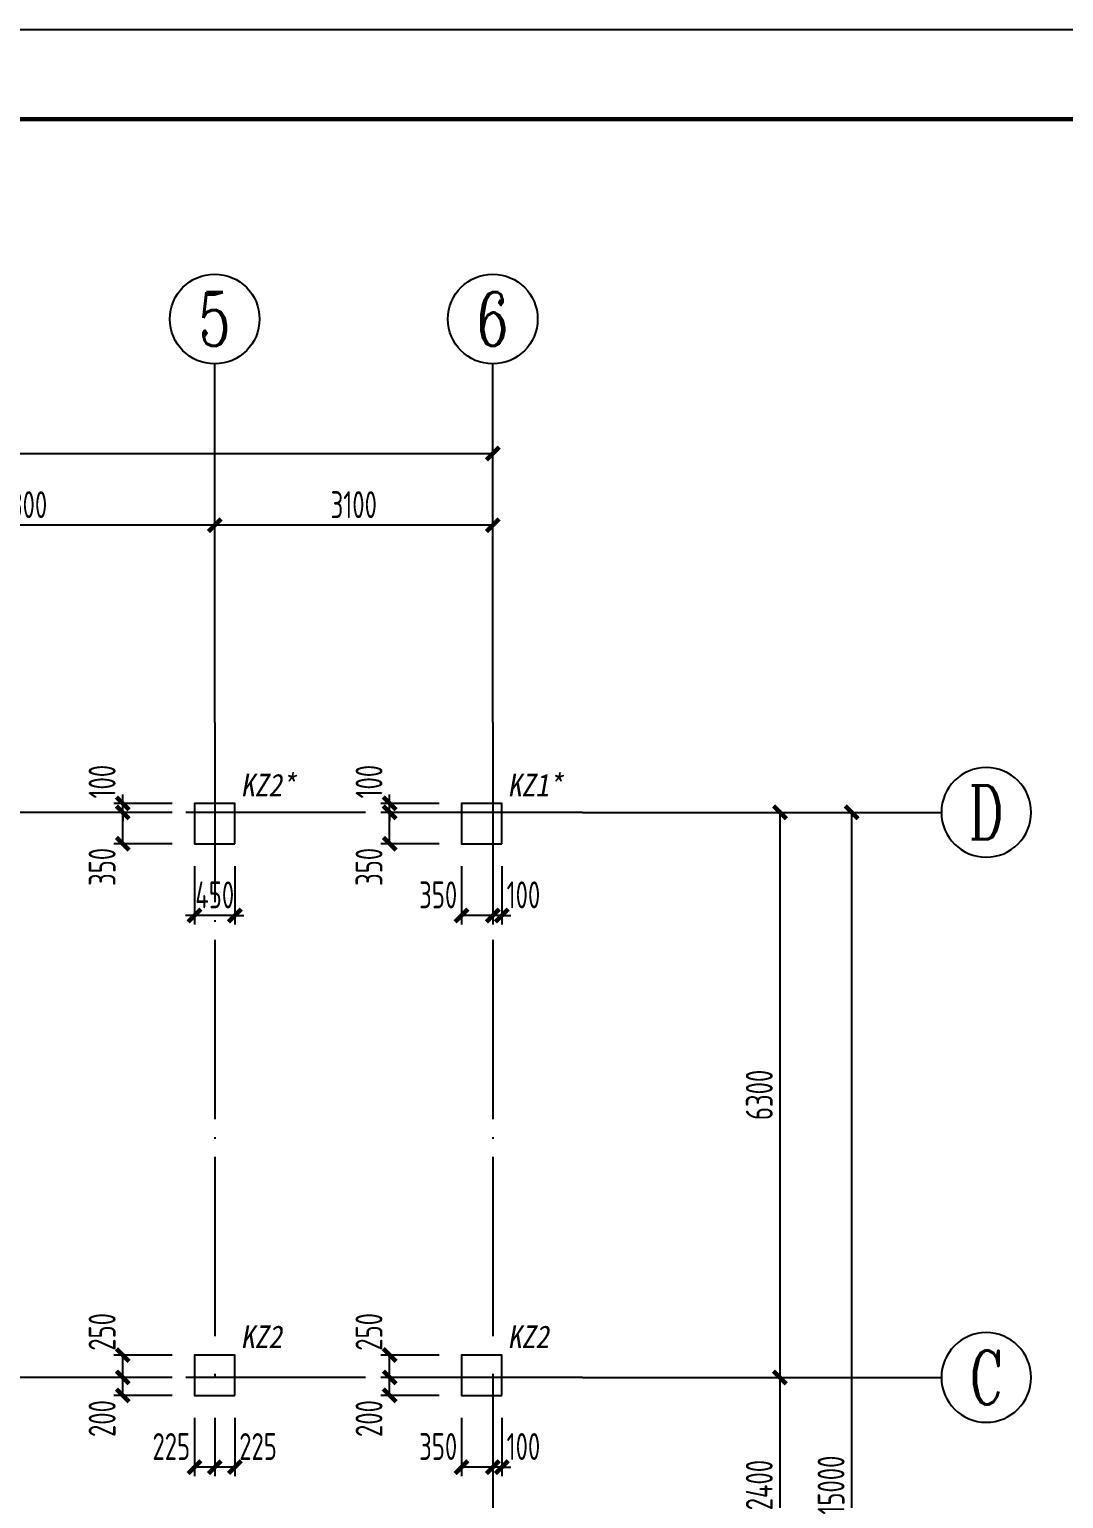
# Model space of a CAD drawing. Extents: x 9732137 to 18866768, y -962146 to 246094.
# Drawn here: x 9811733 to 9823261, y -75086 to -58706 of the extents above; entities that cross this region are included whole.
import ezdxf
from ezdxf.enums import TextEntityAlignment as Align

# ---------------------------------------------------------------- set-up
doc = ezdxf.new("R2010")
doc.units = 0
doc.header["$LTSCALE"] = 1000
doc.linetypes.add('DOTE', pattern=[2.42, 2, -0.2, 0.02, -0.2])
doc.layers.get('0').update_dxf_attribs({"linetype": 'CONTINUOUS'})
doc.layers.get('Defpoints').update_dxf_attribs({"linetype": 'CONTINUOUS'})
for name, color, linetype in [('AXIS', 1, 'DOTE'), ('AXIS_DIM', 3, 'CONTINUOUS'), ('AXIS_NUM', 7, 'CONTINUOUS'), ('BORDER', 7, 'CONTINUOUS'), ('COLU', 7, 'CONTINUOUS'), ('COLU_DIM', 3, 'CONTINUOUS'), ('TEXT', 7, 'CONTINUOUS')]:
    doc.layers.add(name, color=color, linetype=linetype)
doc.styles.add('STYLE3', font='simhei.ttf', dxfattribs={"width": 0.9})
doc.styles.add('TSSD_Axis', font='Complex.shx', dxfattribs={"width": 0.7, "bigfont": 'hztxt.shx'})
doc.styles.add('TSSD_Dimension', font='Tssdeng.shx', dxfattribs={"width": 0.7, "bigfont": 'hztxt.shx'})
doc.dimstyles.new('TSSD_100_100$0', dxfattribs={"dimtxt": 300, "dimasz": 100, "dimexe": 100, "dimexo": 250, "dimgap": 80, "dimtad": 1, "dimdec": 0, "dimzin": 0, "dimdsep": 46, "dimtxsty": 'TSSD_Dimension', "dimblk1": 'ARCHTICK', "dimblk2": 'ARCHTICK', "dimsah": 1, "dimcen": 0, "dimclrd": 3, "dimclre": 256, "dimclrt": 7, "dimadec": 1, "dimazin": 0, "dimtfac": 1, "dimtdec": 0, "dimtix": 1, "dimtmove": 2, "dimatfit": 3, "dimldrblk": 'ARCHTICK', "dimfxl": 1, "dimtolj": 1, "dimtzin": 0, "dimarcsym": 0})

# ---------------------------------------------------------------- blocks, each defined once
blk = doc.blocks.new('ts_axno')
at = {"color": 0, "linetype": 'ByBlock', "lineweight": -2}
blk.add_circle((0, 0), 0.5, dxfattribs=at)
at = {"color": 0, "linetype": 'ByBlock', "lineweight": -2, "style": 'TSSD_Axis', "width": 0.7}
blk.add_attdef('A', text='', height=0.6, dxfattribs=at).set_placement((0, 0), align=Align.MIDDLE_CENTER)
blk = doc.blocks.new('_ArchTick')
at = {"color": 0, "linetype": 'ByBlock', "const_width": 0.5}
blk.add_lwpolyline([(-0.71, -0.71), (0.71, 0.71)], dxfattribs=at)
blk = doc.blocks.new('*D275')
at = {"layer": 'AXIS_DIM', "lineweight": -2}
for p, q in [((9813799, -66185), (9813799, -64135)), ((9816899, -66185), (9816899, -64135))]:
    blk.add_line(p, q, dxfattribs=at)
at = {"layer": 'AXIS_DIM', "color": 3, "lineweight": -2}
blk.add_line((9816899, -64235), (9813799, -64235), dxfattribs=at)
at = {"layer": 'Defpoints', "color": 0}
for p in [(9813799, -64235), (9813799, -66435), (9816899, -66435)]:
    blk.add_point(p, dxfattribs=at)
at = {"layer": 'AXIS_DIM', "color": 3, "lineweight": -2, "xscale": 100, "yscale": 100, "zscale": 100, "rotation": 180}
blk.add_blockref('_ArchTick', (9813799, -64235), dxfattribs=at)
at = {"layer": 'AXIS_DIM', "color": 3, "lineweight": -2, "xscale": 100, "yscale": 100, "zscale": 100}
blk.add_blockref('_ArchTick', (9816899, -64235), dxfattribs=at)
at = {"layer": 'AXIS_DIM', "color": 7, "insert": (9815349, -64005), "char_height": 300, "attachment_point": 5, "style": 'TSSD_Dimension'}
blk.add_mtext('\\A1;3100', dxfattribs=at)
blk = doc.blocks.new('*D276')
at = {"layer": 'AXIS_DIM', "lineweight": -2}
for p, q in [((9809499, -66185), (9809499, -64135)), ((9813799, -66185), (9813799, -64135))]:
    blk.add_line(p, q, dxfattribs=at)
at = {"layer": 'AXIS_DIM', "color": 3, "lineweight": -2}
blk.add_line((9813799, -64235), (9809499, -64235), dxfattribs=at)
at = {"layer": 'Defpoints', "color": 0}
for p in [(9809499, -64235), (9809499, -66435), (9813799, -66435)]:
    blk.add_point(p, dxfattribs=at)
at = {"layer": 'AXIS_DIM', "color": 3, "lineweight": -2, "xscale": 100, "yscale": 100, "zscale": 100, "rotation": 180}
blk.add_blockref('_ArchTick', (9809499, -64235), dxfattribs=at)
at = {"layer": 'AXIS_DIM', "color": 3, "lineweight": -2, "xscale": 100, "yscale": 100, "zscale": 100}
blk.add_blockref('_ArchTick', (9813799, -64235), dxfattribs=at)
at = {"layer": 'AXIS_DIM', "color": 7, "insert": (9811649, -64005), "char_height": 300, "attachment_point": 5, "style": 'TSSD_Dimension'}
blk.add_mtext('\\A1;4300', dxfattribs=at)
blk = doc.blocks.new('*D280')
at = {"layer": 'AXIS_DIM', "lineweight": -2}
for p, q in [((9794899, -66185), (9794899, -63335)), ((9816899, -66185), (9816899, -63335))]:
    blk.add_line(p, q, dxfattribs=at)
at = {"layer": 'AXIS_DIM', "color": 3, "lineweight": -2}
blk.add_line((9794899, -63435), (9816899, -63435), dxfattribs=at)
at = {"layer": 'Defpoints', "color": 0}
for p in [(9816899, -63435), (9794899, -66435), (9816899, -66435)]:
    blk.add_point(p, dxfattribs=at)
at = {"layer": 'AXIS_DIM', "color": 3, "lineweight": -2, "xscale": 100, "yscale": 100, "zscale": 100, "rotation": 180}
blk.add_blockref('_ArchTick', (9794899, -63435), dxfattribs=at)
at = {"layer": 'AXIS_DIM', "color": 3, "lineweight": -2, "xscale": 100, "yscale": 100, "zscale": 100}
blk.add_blockref('_ArchTick', (9816899, -63435), dxfattribs=at)
at = {"layer": 'AXIS_DIM', "color": 7, "insert": (9805899, -63205), "char_height": 300, "attachment_point": 5, "style": 'TSSD_Dimension'}
blk.add_mtext('\\A1;22000', dxfattribs=at)
blk = doc.blocks.new('*D289')
at = {"layer": 'AXIS_DIM', "lineweight": -2}
for p, q in [((9818149, -67435), (9820199, -67435)), ((9818149, -73735), (9820199, -73735))]:
    blk.add_line(p, q, dxfattribs=at)
at = {"layer": 'AXIS_DIM', "color": 3, "lineweight": -2}
blk.add_line((9820099, -67435), (9820099, -73735), dxfattribs=at)
at = {"layer": 'Defpoints', "color": 0}
for p in [(9817899, -67435), (9817899, -73735), (9820099, -73735)]:
    blk.add_point(p, dxfattribs=at)
at = {"layer": 'AXIS_DIM', "color": 3, "lineweight": -2, "xscale": 100, "yscale": 100, "zscale": 100}
for p, rotation in [((9820099, -67435), 90), ((9820099, -73735), 270)]:
    blk.add_blockref('_ArchTick', p, dxfattribs=dict(at, rotation=rotation))
at = {"layer": 'AXIS_DIM', "color": 7, "insert": (9819869, -70585), "char_height": 300, "attachment_point": 5, "rotation": 90, "style": 'TSSD_Dimension'}
blk.add_mtext('\\A1;6300', dxfattribs=at)
blk = doc.blocks.new('*D290')
at = {"layer": 'AXIS_DIM', "lineweight": -2}
for p, q in [((9818149, -73735), (9820199, -73735)), ((9818149, -76135), (9820199, -76135))]:
    blk.add_line(p, q, dxfattribs=at)
at = {"layer": 'AXIS_DIM', "color": 3, "lineweight": -2}
blk.add_line((9820099, -73735), (9820099, -76135), dxfattribs=at)
at = {"layer": 'Defpoints', "color": 0}
for p in [(9817899, -73735), (9817899, -76135), (9820099, -76135)]:
    blk.add_point(p, dxfattribs=at)
at = {"layer": 'AXIS_DIM', "color": 3, "lineweight": -2, "xscale": 100, "yscale": 100, "zscale": 100}
for p, rotation in [((9820099, -73735), 90), ((9820099, -76135), 270)]:
    blk.add_blockref('_ArchTick', p, dxfattribs=dict(at, rotation=rotation))
at = {"layer": 'AXIS_DIM', "color": 7, "insert": (9819869, -74935), "char_height": 300, "attachment_point": 5, "rotation": 90, "style": 'TSSD_Dimension'}
blk.add_mtext('\\A1;2400', dxfattribs=at)
blk = doc.blocks.new('*D292')
at = {"layer": 'AXIS_DIM', "lineweight": -2}
for p, q in [((9818149, -67435), (9820999, -67435)), ((9818149, -82435), (9820999, -82435))]:
    blk.add_line(p, q, dxfattribs=at)
at = {"layer": 'AXIS_DIM', "color": 3, "lineweight": -2}
blk.add_line((9820899, -82435), (9820899, -67435), dxfattribs=at)
at = {"layer": 'Defpoints', "color": 0}
for p in [(9817899, -67435), (9820899, -67435), (9817899, -82435)]:
    blk.add_point(p, dxfattribs=at)
at = {"layer": 'AXIS_DIM', "color": 3, "lineweight": -2, "xscale": 100, "yscale": 100, "zscale": 100}
for p, rotation in [((9820899, -67435), 90), ((9820899, -82435), 270)]:
    blk.add_blockref('_ArchTick', p, dxfattribs=dict(at, rotation=rotation))
at = {"layer": 'AXIS_DIM', "color": 7, "insert": (9820669, -74935), "char_height": 300, "attachment_point": 5, "rotation": 90, "style": 'TSSD_Dimension'}
blk.add_mtext('\\A1;15000', dxfattribs=at)
blk = doc.blocks.new('*D293')
at = {"layer": 'COLU_DIM', "lineweight": -2}
for p, q in [((9816899, -68035), (9816899, -68685)), ((9816999, -68035), (9816999, -68685))]:
    blk.add_line(p, q, dxfattribs=at)
at = {"layer": 'COLU_DIM', "color": 3, "lineweight": -2}
for p, q in [((9816899, -68585), (9816799, -68585)), ((9816999, -68585), (9816899, -68585)), ((9816999, -68585), (9817099, -68585))]:
    blk.add_line(p, q, dxfattribs=at)
at = {"layer": 'Defpoints', "color": 0}
for p in [(9816899, -67785), (9816999, -67785), (9816899, -68585)]:
    blk.add_point(p, dxfattribs=at)
at = {"layer": 'COLU_DIM', "color": 3, "lineweight": -2, "xscale": 100, "yscale": 100, "zscale": 100}
blk.add_blockref('_ArchTick', (9816899, -68585), dxfattribs=at)
at = {"layer": 'COLU_DIM', "color": 3, "lineweight": -2, "xscale": 100, "yscale": 100, "zscale": 100, "rotation": 180}
blk.add_blockref('_ArchTick', (9816999, -68585), dxfattribs=at)
at = {"layer": 'COLU_DIM', "color": 7, "insert": (9817240, -68355), "char_height": 300, "attachment_point": 5, "style": 'TSSD_Dimension'}
blk.add_mtext('\\A1;100', dxfattribs=at)
blk = doc.blocks.new('*D294')
at = {"layer": 'COLU_DIM', "lineweight": -2}
for p, q in [((9816549, -68035), (9816549, -68685)), ((9816899, -68035), (9816899, -68685))]:
    blk.add_line(p, q, dxfattribs=at)
at = {"layer": 'COLU_DIM', "color": 3, "lineweight": -2}
blk.add_line((9816899, -68585), (9816549, -68585), dxfattribs=at)
at = {"layer": 'Defpoints', "color": 0}
for p in [(9816549, -67785), (9816899, -67785), (9816549, -68585)]:
    blk.add_point(p, dxfattribs=at)
at = {"layer": 'COLU_DIM', "color": 3, "lineweight": -2, "xscale": 100, "yscale": 100, "zscale": 100, "rotation": 180}
blk.add_blockref('_ArchTick', (9816549, -68585), dxfattribs=at)
at = {"layer": 'COLU_DIM', "color": 3, "lineweight": -2, "xscale": 100, "yscale": 100, "zscale": 100}
blk.add_blockref('_ArchTick', (9816899, -68585), dxfattribs=at)
at = {"layer": 'COLU_DIM', "color": 7, "insert": (9816290, -68355), "char_height": 300, "attachment_point": 5, "style": 'TSSD_Dimension'}
blk.add_mtext('\\A1;350', dxfattribs=at)
blk = doc.blocks.new('*D295')
at = {"layer": 'COLU_DIM', "lineweight": -2}
for p, q in [((9816299, -67435), (9815649, -67435)), ((9816299, -67785), (9815649, -67785))]:
    blk.add_line(p, q, dxfattribs=at)
at = {"layer": 'COLU_DIM', "color": 3, "lineweight": -2}
blk.add_line((9815749, -67785), (9815749, -67435), dxfattribs=at)
at = {"layer": 'Defpoints', "color": 0}
for p in [(9815749, -67435), (9816549, -67435), (9816549, -67785)]:
    blk.add_point(p, dxfattribs=at)
at = {"layer": 'COLU_DIM', "color": 3, "lineweight": -2, "xscale": 100, "yscale": 100, "zscale": 100}
for p, rotation in [((9815749, -67435), 90), ((9815749, -67785), 270)]:
    blk.add_blockref('_ArchTick', p, dxfattribs=dict(at, rotation=rotation))
at = {"layer": 'COLU_DIM', "color": 7, "insert": (9815519, -68043), "char_height": 300, "attachment_point": 5, "rotation": 90, "style": 'TSSD_Dimension'}
blk.add_mtext('\\A1;350', dxfattribs=at)
blk = doc.blocks.new('*D296')
at = {"layer": 'COLU_DIM', "color": 3, "lineweight": -2}
for p, q in [((9815749, -67335), (9815749, -67235)), ((9815749, -67435), (9815749, -67335)), ((9815749, -67435), (9815749, -67535))]:
    blk.add_line(p, q, dxfattribs=at)
at = {"layer": 'COLU_DIM', "lineweight": -2}
for p, q in [((9816299, -67335), (9815649, -67335)), ((9816299, -67435), (9815649, -67435))]:
    blk.add_line(p, q, dxfattribs=at)
at = {"layer": 'Defpoints', "color": 0}
for p in [(9815749, -67335), (9816549, -67335), (9816549, -67435)]:
    blk.add_point(p, dxfattribs=at)
at = {"layer": 'COLU_DIM', "color": 3, "lineweight": -2, "xscale": 100, "yscale": 100, "zscale": 100}
for p, rotation in [((9815749, -67335), 270), ((9815749, -67435), 90)]:
    blk.add_blockref('_ArchTick', p, dxfattribs=dict(at, rotation=rotation))
at = {"layer": 'COLU_DIM', "color": 7, "insert": (9815519, -67093), "char_height": 300, "attachment_point": 5, "rotation": 90, "style": 'TSSD_Dimension'}
blk.add_mtext('\\A1;100', dxfattribs=at)
blk = doc.blocks.new('*D297')
at = {"layer": 'COLU_DIM', "lineweight": -2}
for p, q in [((9816899, -74185), (9816899, -74835)), ((9816999, -74185), (9816999, -74835))]:
    blk.add_line(p, q, dxfattribs=at)
at = {"layer": 'COLU_DIM', "color": 3, "lineweight": -2}
for p, q in [((9816899, -74735), (9816799, -74735)), ((9816999, -74735), (9816899, -74735)), ((9816999, -74735), (9817099, -74735))]:
    blk.add_line(p, q, dxfattribs=at)
at = {"layer": 'Defpoints', "color": 0}
for p in [(9816899, -73935), (9816999, -73935), (9816899, -74735)]:
    blk.add_point(p, dxfattribs=at)
at = {"layer": 'COLU_DIM', "color": 3, "lineweight": -2, "xscale": 100, "yscale": 100, "zscale": 100}
blk.add_blockref('_ArchTick', (9816899, -74735), dxfattribs=at)
at = {"layer": 'COLU_DIM', "color": 3, "lineweight": -2, "xscale": 100, "yscale": 100, "zscale": 100, "rotation": 180}
blk.add_blockref('_ArchTick', (9816999, -74735), dxfattribs=at)
at = {"layer": 'COLU_DIM', "color": 7, "insert": (9817240, -74505), "char_height": 300, "attachment_point": 5, "style": 'TSSD_Dimension'}
blk.add_mtext('\\A1;100', dxfattribs=at)
blk = doc.blocks.new('*D298')
at = {"layer": 'COLU_DIM', "lineweight": -2}
for p, q in [((9816549, -74185), (9816549, -74835)), ((9816899, -74185), (9816899, -74835))]:
    blk.add_line(p, q, dxfattribs=at)
at = {"layer": 'COLU_DIM', "color": 3, "lineweight": -2}
blk.add_line((9816899, -74735), (9816549, -74735), dxfattribs=at)
at = {"layer": 'Defpoints', "color": 0}
for p in [(9816549, -73935), (9816899, -73935), (9816549, -74735)]:
    blk.add_point(p, dxfattribs=at)
at = {"layer": 'COLU_DIM', "color": 3, "lineweight": -2, "xscale": 100, "yscale": 100, "zscale": 100, "rotation": 180}
blk.add_blockref('_ArchTick', (9816549, -74735), dxfattribs=at)
at = {"layer": 'COLU_DIM', "color": 3, "lineweight": -2, "xscale": 100, "yscale": 100, "zscale": 100}
blk.add_blockref('_ArchTick', (9816899, -74735), dxfattribs=at)
at = {"layer": 'COLU_DIM', "color": 7, "insert": (9816290, -74505), "char_height": 300, "attachment_point": 5, "style": 'TSSD_Dimension'}
blk.add_mtext('\\A1;350', dxfattribs=at)
blk = doc.blocks.new('*D299')
at = {"layer": 'COLU_DIM', "lineweight": -2}
for p, q in [((9816299, -73735), (9815649, -73735)), ((9816299, -73935), (9815649, -73935))]:
    blk.add_line(p, q, dxfattribs=at)
at = {"layer": 'COLU_DIM', "color": 3, "lineweight": -2}
blk.add_line((9815749, -73935), (9815749, -73735), dxfattribs=at)
at = {"layer": 'Defpoints', "color": 0}
for p in [(9815749, -73735), (9816549, -73735), (9816549, -73935)]:
    blk.add_point(p, dxfattribs=at)
at = {"layer": 'COLU_DIM', "color": 3, "lineweight": -2, "xscale": 100, "yscale": 100, "zscale": 100}
for p, rotation in [((9815749, -73735), 90), ((9815749, -73935), 270)]:
    blk.add_blockref('_ArchTick', p, dxfattribs=dict(at, rotation=rotation))
at = {"layer": 'COLU_DIM', "color": 7, "insert": (9815519, -74193), "char_height": 300, "attachment_point": 5, "rotation": 90, "style": 'TSSD_Dimension'}
blk.add_mtext('\\A1;200', dxfattribs=at)
blk = doc.blocks.new('*D300')
at = {"layer": 'COLU_DIM', "lineweight": -2}
for p, q in [((9816299, -73485), (9815649, -73485)), ((9816299, -73735), (9815649, -73735))]:
    blk.add_line(p, q, dxfattribs=at)
at = {"layer": 'COLU_DIM', "color": 3, "lineweight": -2}
blk.add_line((9815749, -73735), (9815749, -73485), dxfattribs=at)
at = {"layer": 'Defpoints', "color": 0}
for p in [(9815749, -73485), (9816549, -73485), (9816549, -73735)]:
    blk.add_point(p, dxfattribs=at)
at = {"layer": 'COLU_DIM', "color": 3, "lineweight": -2, "xscale": 100, "yscale": 100, "zscale": 100}
for p, rotation in [((9815749, -73485), 90), ((9815749, -73735), 270)]:
    blk.add_blockref('_ArchTick', p, dxfattribs=dict(at, rotation=rotation))
at = {"layer": 'COLU_DIM', "color": 7, "insert": (9815519, -73227), "char_height": 300, "attachment_point": 5, "rotation": 90, "style": 'TSSD_Dimension'}
blk.add_mtext('\\A1;250', dxfattribs=at)
blk = doc.blocks.new('*D309')
at = {"layer": 'COLU_DIM', "lineweight": -2}
for p, q in [((9813574, -68035), (9813574, -68685)), ((9814024, -68035), (9814024, -68685))]:
    blk.add_line(p, q, dxfattribs=at)
at = {"layer": 'COLU_DIM', "color": 3, "lineweight": -2}
for p, q in [((9813574, -68585), (9813474, -68585)), ((9814024, -68585), (9813574, -68585)), ((9814024, -68585), (9814124, -68585))]:
    blk.add_line(p, q, dxfattribs=at)
at = {"layer": 'Defpoints', "color": 0}
for p in [(9813574, -67785), (9814024, -67785), (9813574, -68585)]:
    blk.add_point(p, dxfattribs=at)
at = {"layer": 'COLU_DIM', "color": 3, "lineweight": -2, "xscale": 100, "yscale": 100, "zscale": 100}
blk.add_blockref('_ArchTick', (9813574, -68585), dxfattribs=at)
at = {"layer": 'COLU_DIM', "color": 3, "lineweight": -2, "xscale": 100, "yscale": 100, "zscale": 100, "rotation": 180}
blk.add_blockref('_ArchTick', (9814024, -68585), dxfattribs=at)
at = {"layer": 'COLU_DIM', "color": 7, "insert": (9813799, -68355), "char_height": 300, "attachment_point": 5, "style": 'TSSD_Dimension'}
blk.add_mtext('\\A1;450', dxfattribs=at)
blk = doc.blocks.new('*D310')
at = {"layer": 'COLU_DIM', "lineweight": -2}
for p, q in [((9813324, -67435), (9812674, -67435)), ((9813324, -67785), (9812674, -67785))]:
    blk.add_line(p, q, dxfattribs=at)
at = {"layer": 'COLU_DIM', "color": 3, "lineweight": -2}
blk.add_line((9812774, -67785), (9812774, -67435), dxfattribs=at)
at = {"layer": 'Defpoints', "color": 0}
for p in [(9812774, -67435), (9813574, -67435), (9813574, -67785)]:
    blk.add_point(p, dxfattribs=at)
at = {"layer": 'COLU_DIM', "color": 3, "lineweight": -2, "xscale": 100, "yscale": 100, "zscale": 100}
for p, rotation in [((9812774, -67435), 90), ((9812774, -67785), 270)]:
    blk.add_blockref('_ArchTick', p, dxfattribs=dict(at, rotation=rotation))
at = {"layer": 'COLU_DIM', "color": 7, "insert": (9812544, -68043), "char_height": 300, "attachment_point": 5, "rotation": 90, "style": 'TSSD_Dimension'}
blk.add_mtext('\\A1;350', dxfattribs=at)
blk = doc.blocks.new('*D311')
at = {"layer": 'COLU_DIM', "color": 3, "lineweight": -2}
for p, q in [((9812774, -67335), (9812774, -67235)), ((9812774, -67435), (9812774, -67335)), ((9812774, -67435), (9812774, -67535))]:
    blk.add_line(p, q, dxfattribs=at)
at = {"layer": 'COLU_DIM', "lineweight": -2}
for p, q in [((9813324, -67335), (9812674, -67335)), ((9813324, -67435), (9812674, -67435))]:
    blk.add_line(p, q, dxfattribs=at)
at = {"layer": 'Defpoints', "color": 0}
for p in [(9812774, -67335), (9813574, -67335), (9813574, -67435)]:
    blk.add_point(p, dxfattribs=at)
at = {"layer": 'COLU_DIM', "color": 3, "lineweight": -2, "xscale": 100, "yscale": 100, "zscale": 100}
for p, rotation in [((9812774, -67335), 270), ((9812774, -67435), 90)]:
    blk.add_blockref('_ArchTick', p, dxfattribs=dict(at, rotation=rotation))
at = {"layer": 'COLU_DIM', "color": 7, "insert": (9812544, -67093), "char_height": 300, "attachment_point": 5, "rotation": 90, "style": 'TSSD_Dimension'}
blk.add_mtext('\\A1;100', dxfattribs=at)
blk = doc.blocks.new('*D312')
at = {"layer": 'COLU_DIM', "lineweight": -2}
for p, q in [((9813799, -74185), (9813799, -74835)), ((9814024, -74185), (9814024, -74835))]:
    blk.add_line(p, q, dxfattribs=at)
at = {"layer": 'COLU_DIM', "color": 3, "lineweight": -2}
blk.add_line((9814024, -74735), (9813799, -74735), dxfattribs=at)
at = {"layer": 'Defpoints', "color": 0}
for p in [(9813799, -73935), (9814024, -73935), (9813799, -74735)]:
    blk.add_point(p, dxfattribs=at)
at = {"layer": 'COLU_DIM', "color": 3, "lineweight": -2, "xscale": 100, "yscale": 100, "zscale": 100, "rotation": 180}
blk.add_blockref('_ArchTick', (9813799, -74735), dxfattribs=at)
at = {"layer": 'COLU_DIM', "color": 3, "lineweight": -2, "xscale": 100, "yscale": 100, "zscale": 100}
blk.add_blockref('_ArchTick', (9814024, -74735), dxfattribs=at)
at = {"layer": 'COLU_DIM', "color": 7, "insert": (9814282, -74505), "char_height": 300, "attachment_point": 5, "style": 'TSSD_Dimension'}
blk.add_mtext('\\A1;225', dxfattribs=at)
blk = doc.blocks.new('*D313')
at = {"layer": 'COLU_DIM', "lineweight": -2}
for p, q in [((9813574, -74185), (9813574, -74835)), ((9813799, -74185), (9813799, -74835))]:
    blk.add_line(p, q, dxfattribs=at)
at = {"layer": 'COLU_DIM', "color": 3, "lineweight": -2}
blk.add_line((9813799, -74735), (9813574, -74735), dxfattribs=at)
at = {"layer": 'Defpoints', "color": 0}
for p in [(9813574, -73935), (9813799, -73935), (9813574, -74735)]:
    blk.add_point(p, dxfattribs=at)
at = {"layer": 'COLU_DIM', "color": 3, "lineweight": -2, "xscale": 100, "yscale": 100, "zscale": 100, "rotation": 180}
blk.add_blockref('_ArchTick', (9813574, -74735), dxfattribs=at)
at = {"layer": 'COLU_DIM', "color": 3, "lineweight": -2, "xscale": 100, "yscale": 100, "zscale": 100}
blk.add_blockref('_ArchTick', (9813799, -74735), dxfattribs=at)
at = {"layer": 'COLU_DIM', "color": 7, "insert": (9813315, -74505), "char_height": 300, "attachment_point": 5, "style": 'TSSD_Dimension'}
blk.add_mtext('\\A1;225', dxfattribs=at)
blk = doc.blocks.new('*D314')
at = {"layer": 'COLU_DIM', "lineweight": -2}
for p, q in [((9813324, -73735), (9812674, -73735)), ((9813324, -73935), (9812674, -73935))]:
    blk.add_line(p, q, dxfattribs=at)
at = {"layer": 'COLU_DIM', "color": 3, "lineweight": -2}
blk.add_line((9812774, -73935), (9812774, -73735), dxfattribs=at)
at = {"layer": 'Defpoints', "color": 0}
for p in [(9812774, -73735), (9813574, -73735), (9813574, -73935)]:
    blk.add_point(p, dxfattribs=at)
at = {"layer": 'COLU_DIM', "color": 3, "lineweight": -2, "xscale": 100, "yscale": 100, "zscale": 100}
for p, rotation in [((9812774, -73735), 90), ((9812774, -73935), 270)]:
    blk.add_blockref('_ArchTick', p, dxfattribs=dict(at, rotation=rotation))
at = {"layer": 'COLU_DIM', "color": 7, "insert": (9812544, -74193), "char_height": 300, "attachment_point": 5, "rotation": 90, "style": 'TSSD_Dimension'}
blk.add_mtext('\\A1;200', dxfattribs=at)
blk = doc.blocks.new('*D315')
at = {"layer": 'COLU_DIM', "lineweight": -2}
for p, q in [((9813324, -73485), (9812674, -73485)), ((9813324, -73735), (9812674, -73735))]:
    blk.add_line(p, q, dxfattribs=at)
at = {"layer": 'COLU_DIM', "color": 3, "lineweight": -2}
blk.add_line((9812774, -73735), (9812774, -73485), dxfattribs=at)
at = {"layer": 'Defpoints', "color": 0}
for p in [(9812774, -73485), (9813574, -73485), (9813574, -73735)]:
    blk.add_point(p, dxfattribs=at)
at = {"layer": 'COLU_DIM', "color": 3, "lineweight": -2, "xscale": 100, "yscale": 100, "zscale": 100}
for p, rotation in [((9812774, -73485), 90), ((9812774, -73735), 270)]:
    blk.add_blockref('_ArchTick', p, dxfattribs=dict(at, rotation=rotation))
at = {"layer": 'COLU_DIM', "color": 7, "insert": (9812544, -73227), "char_height": 300, "attachment_point": 5, "rotation": 90, "style": 'TSSD_Dimension'}
blk.add_mtext('\\A1;250', dxfattribs=at)

msp = doc.modelspace()

# ---------------------------------------------------------------- linework, layer by layer
at = {"layer": 'AXIS'}
for p, q in [((9813798.5, -66435.1, 0), (9813798.5, -73735.1, 0)), ((9816898.5, -66435.1, 0), (9816898.5, -83435.1, 0)), ((9817898.5, -67435.1, 0), (9793898.5, -67435.1, 0)), ((9817898.5, -73735.1, 0), (9793898.5, -73735.1, 0))]:
    msp.add_line(p, q, dxfattribs=at)
at = {"layer": 'AXIS_NUM'}
for p, q in [((9813798.5, -66435.1, 0), (9813798.5, -62435.1, 0)), ((9816898.5, -66435.1, 0), (9816898.5, -62435.1, 0)), ((9817898.5, -67435.1, 0), (9821898.5, -67435.1, 0)), ((9817898.5, -73735.1, 0), (9821898.5, -73735.1, 0))]:
    msp.add_line(p, q, dxfattribs=at)
at = {"layer": 'BORDER'}
msp.add_lwpolyline([(9777056.8, -100706.3), (9777056.8, -58706.3), (9836456.8, -58706.3), (9836456.8, -100706.3)], close=True, dxfattribs=at)
at = {"layer": 'BORDER', "const_width": 50}
msp.add_lwpolyline([(9779556.8, -99706.3), (9779556.8, -59706.3), (9835456.8, -59706.3), (9835456.8, -99706.3)], close=True, dxfattribs=at)
at = {"layer": 'COLU', "ltscale": 1}
for points in [[(9814023.5, -67785.1), (9814023.5, -67335.1), (9813573.5, -67335.1), (9813573.5, -67785.1)], [(9816998.5, -67785.1), (9816998.5, -67335.1), (9816548.5, -67335.1), (9816548.5, -67785.1)], [(9814023.5, -73935.1), (9814023.5, -73485.1), (9813573.5, -73485.1), (9813573.5, -73935.1)], [(9816998.5, -73935.1), (9816998.5, -73485.1), (9816548.5, -73485.1), (9816548.5, -73935.1)]]:
    msp.add_lwpolyline(points, close=True, dxfattribs=at)

# ---------------------------------------------------------------- block references
at = {"layer": 'AXIS_NUM'}
ref = msp.add_blockref('ts_axno', (9813798.5, -61935.1, 0), dxfattribs=dict(at, xscale=1000, yscale=1000, zscale=1000))
ref.add_attrib('5', '5', dxfattribs={"height": 600, "style": 'TSSD_Axis', "width": 0.7}).set_placement((9813798.5, -61935.1, 0), align=Align.MIDDLE_CENTER)
ref = msp.add_blockref('ts_axno', (9816898.5, -61935.1, 0), dxfattribs=dict(at, xscale=1000, yscale=1000, zscale=1000))
ref.add_attrib('6', '6', dxfattribs={"height": 600, "style": 'TSSD_Axis', "width": 0.7}).set_placement((9816898.5, -61935.1, 0), align=Align.MIDDLE_CENTER)
ref = msp.add_blockref('ts_axno', (9822398.5, -67435.1, 0), dxfattribs=dict(at, xscale=-1000, yscale=1000, zscale=1000))
ref.add_attrib('D', 'D', dxfattribs={"height": 600, "style": 'TSSD_Axis', "width": 0.7}).set_placement((9822398.5, -67435.1, 0), align=Align.MIDDLE_CENTER)
ref = msp.add_blockref('ts_axno', (9822398.5, -73735.1, 0), dxfattribs=dict(at, xscale=-1000, yscale=1000, zscale=1000))
ref.add_attrib('C', 'C', dxfattribs={"height": 600, "style": 'TSSD_Axis', "width": 0.7}).set_placement((9822398.5, -73735.1, 0), align=Align.MIDDLE_CENTER)

# ---------------------------------------------------------------- texts
at = {"layer": 'TEXT', "color": 2, "style": 'STYLE3', "oblique": 10, "width": 0.9}
for s, p in [('KZ2*', (9814091, -67255.5, 0)), ('KZ2', (9814091, -73405.5, 0)), ('KZ2', (9817066, -73405.5, 0))]:
    msp.add_text(s, height=250, rotation=360, dxfattribs=at).set_placement(p)
at = {"layer": 'TEXT', "color": 6, "style": 'STYLE3', "oblique": 10, "width": 0.9}
msp.add_text('KZ1*', height=250, rotation=360, dxfattribs=at).set_placement((9817066, -67255.5, 0))

# ---------------------------------------------------------------- dimensions: what is measured, and where the dimension line sits
at = {"layer": 'AXIS_DIM'}
for base, p1, p2, picture, middle in [((9816898.5, -63435.1, 0), (9794898.5, -66435.1, 0), (9816898.5, -66435.1, 0), '*D280', (9805898.5, -63205.1, 0)), ((9809498.5, -64235.1, 0), (9813798.5, -66435.1, 0), (9809498.5, -66435.1, 0), '*D276', (9811648.5, -64005.1, 0)), ((9813798.5, -64235.1, 0), (9816898.5, -66435.1, 0), (9813798.5, -66435.1, 0), '*D275', (9815348.5, -64005.1, 0))]:
    dim = msp.add_linear_dim(base=base, p1=p1, p2=p2, dimstyle='TSSD_100_100$0', dxfattribs=at)
    dim.commit()
    dim.dimension.update_dxf_attribs({"geometry": picture, "text_midpoint": middle})
for base, p1, p2, picture, middle in [((9820098.5, -73735.1, 0), (9817898.5, -67435.1, 0), (9817898.5, -73735.1, 0), '*D289', (9819868.5, -70585.1, 0)), ((9820898.5, -67435.1, 0), (9817898.5, -82435.1, 0), (9817898.5, -67435.1, 0), '*D292', (9820668.5, -74935.1, 0)), ((9820098.5, -76135.1, 0), (9817898.5, -73735.1, 0), (9817898.5, -76135.1, 0), '*D290', (9819868.5, -74935.1, 0))]:
    dim = msp.add_linear_dim(base=base, p1=p1, p2=p2, angle=90, dimstyle='TSSD_100_100$0', dxfattribs=at)
    dim.commit()
    dim.dimension.update_dxf_attribs({"geometry": picture, "text_midpoint": middle})
at = {"layer": 'COLU_DIM'}
for base, p1, p2, angle, picture, middle in [((9812773.5, -67335.1, 0), (9813573.5, -67435.1, 0), (9813573.5, -67335.1, 0), 90, '*D311', (9812543.5, -67093.1, 0)), ((9815748.5, -67335.1, 0), (9816548.5, -67435.1, 0), (9816548.5, -67335.1, 0), 90, '*D296', (9815518.5, -67093.1, 0)), ((9812773.5, -67435.1, 0), (9813573.5, -67785.1, 0), (9813573.5, -67435.1, 0), 90, '*D310', (9812543.5, -68043.1, 0)), ((9815748.5, -67435.1, 0), (9816548.5, -67785.1, 0), (9816548.5, -67435.1, 0), 90, '*D295', (9815518.5, -68043.1, 0)), ((9816548.5, -68585.1, 0), (9816898.5, -67785.1, 0), (9816548.5, -67785.1, 0), 180, '*D294', (9816290.5, -68355.1, 0)), ((9816898.5, -68585.1, 0), (9816998.5, -67785.1, 0), (9816898.5, -67785.1, 0), 180, '*D293', (9817240.5, -68355.1, 0)), ((9812773.5, -73485.1, 0), (9813573.5, -73735.1, 0), (9813573.5, -73485.1, 0), 90, '*D315', (9812543.5, -73227, 0)), ((9815748.5, -73485.1, 0), (9816548.5, -73735.1, 0), (9816548.5, -73485.1, 0), 90, '*D300', (9815518.5, -73227, 0)), ((9812773.5, -73735.1, 0), (9813573.5, -73935.1, 0), (9813573.5, -73735.1, 0), 90, '*D314', (9812543.5, -74193.1, 0)), ((9815748.5, -73735.1, 0), (9816548.5, -73935.1, 0), (9816548.5, -73735.1, 0), 90, '*D299', (9815518.5, -74193.1, 0)), ((9813573.5, -74735.1, 0), (9813798.5, -73935.1, 0), (9813573.5, -73935.1, 0), 180, '*D313', (9813315.5, -74505.1, 0)), ((9813798.5, -74735.1, 0), (9814023.5, -73935.1, 0), (9813798.5, -73935.1, 0), 180, '*D312', (9814281.6, -74505.1, 0)), ((9816548.5, -74735.1, 0), (9816898.5, -73935.1, 0), (9816548.5, -73935.1, 0), 180, '*D298', (9816290.5, -74505.1, 0)), ((9816898.5, -74735.1, 0), (9816998.5, -73935.1, 0), (9816898.5, -73935.1, 0), 180, '*D297', (9817240.5, -74505.1, 0))]:
    dim = msp.add_linear_dim(base=base, p1=p1, p2=p2, angle=angle, dimstyle='TSSD_100_100$0', dxfattribs=at)
    dim.commit()
    dim.dimension.update_dxf_attribs({"geometry": picture, "text_midpoint": middle, "dimtype": 160})
dim = msp.add_linear_dim(base=(9813573.5, -68585.1, 0), p1=(9814023.5, -67785.1, 0), p2=(9813573.5, -67785.1, 0), angle=180, dimstyle='TSSD_100_100$0', dxfattribs=at)
dim.commit()
dim.dimension.update_dxf_attribs({"geometry": '*D309', "text_midpoint": (9813798.5, -68355.1, 0)})

doc.saveas('drawing.dxf')
